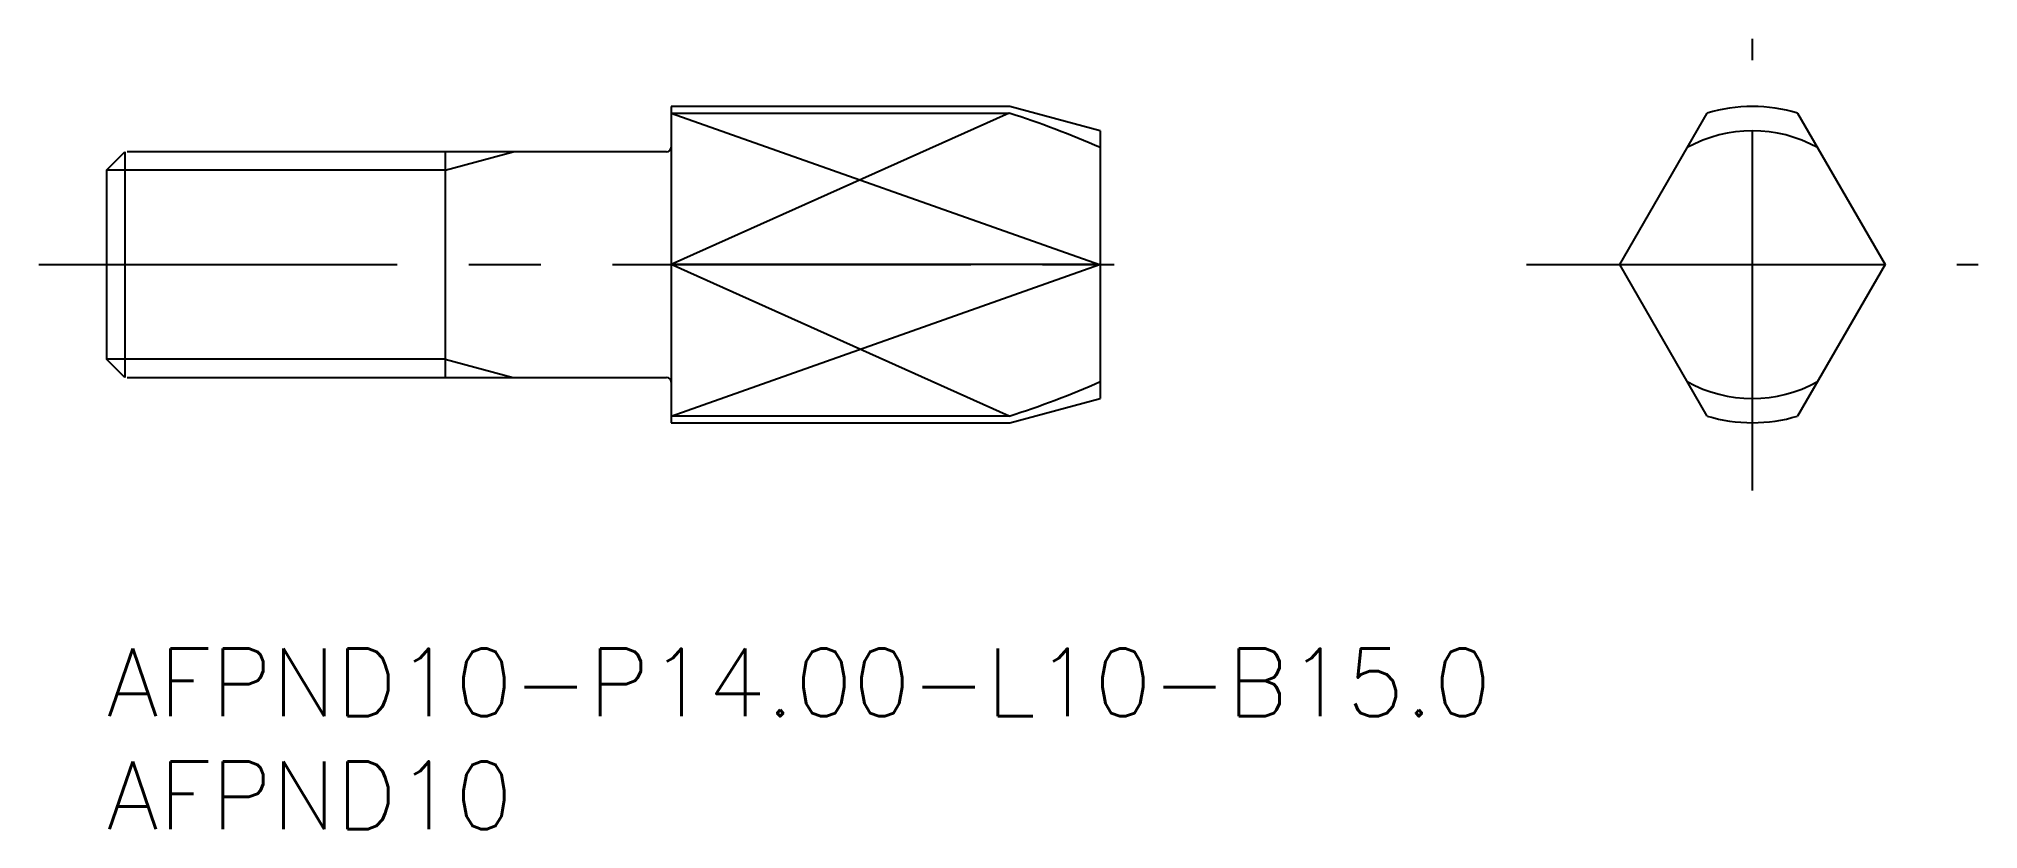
# Model space of a CAD drawing. Extents: x -3 to 82.9, y -8 to 27.
import ezdxf

# ---------------------------------------------------------------- set-up
doc = ezdxf.new("R2010")
doc.units = 0
doc.header["$LTSCALE"] = 0.5
doc.linetypes.add('CENTER', pattern=[50.8, 31.75, -6.35, 6.35, -6.35])
for name, color, linetype in [('MSM_CENTER', 1, 'CENTER'), ('MSM_CONTINUOUS', 7, 'CONTINUOUS'), ('MSM_NARROW', 5, 'CONTINUOUS'), ('MSM_PART_NUMBER', 7, 'CONTINUOUS')]:
    doc.layers.add(name, color=color, linetype=linetype)
doc.styles.get("Standard").update_dxf_attribs({"font": 'txt.shx', "height": 1, "bigfont": 'bigfont.shx'})

# ---------------------------------------------------------------- blocks, each defined once
blk = doc.blocks.new('*U12')
at = {"layer": 'MSM_PART_NUMBER'}
blk.add_text('AFPND10-P14.00-L10-B15.0', height=3, dxfattribs=at).set_placement((0, -3))
blk = doc.blocks.new('*U13')
at = {"layer": 'MSM_PART_NUMBER'}
blk.add_text('AFPND10', height=3, dxfattribs=at).set_placement((0, -8))

msp = doc.modelspace()

# ---------------------------------------------------------------- linework, layer by layer
at = {"layer": 'MSM_CENTER'}
for p, q in [((72.881, 7), (72.881, 27)), ((-3, 17), (47, 17)), ((62.881, 17), (82.881, 17))]:
    msp.add_line(p, q, dxfattribs=at)
at = {"layer": 'MSM_CONTINUOUS'}
for p, q in [((40, 24), (25, 24)), ((25, 24), (25, 10)), ((25, 23.708), (39.974, 23.708)), ((44, 22.928), (40, 24)), ((67.008, 17), (70.881, 23.708)), ((74.881, 23.708), (78.754, 17)), ((44, 22.928), (44, 11.072)), ((0, 21.188), (0.812, 22)), ((0.812, 22), (0.812, 12)), ((24.8, 22), (0.92, 22)), ((15, 22), (15, 12)), ((0, 21.188), (0, 12.812)), ((43.974, 17), (25, 17)), ((70.881, 10.292), (67.008, 17)), ((78.754, 17), (74.881, 10.292)), ((0.812, 12), (0, 12.812)), ((0.92, 12), (24.8, 12)), ((40, 10), (44, 11.072)), ((39.974, 10.292), (25, 10.292)), ((25, 10), (40, 10))]:
    msp.add_line(p, q, dxfattribs=at)
for centre, radius, start, end in [((27.375, -15.603), 41.28, 66.25052, 72.22967), ((72.881, 17), 7, 73.39845, 106.60155), ((72.881, 17), 5.928, 60.91186, 119.08814), ((24.8, 22.2), 0.2, 270, 0), ((24.8, 11.8), 0.2, 0, 90), ((27.375, 49.603), 41.28, 287.77033, 293.74948), ((72.881, 17), 5.928, 240.91186, 299.08814), ((72.881, 17), 7, 253.39845, 286.60155)]:
    msp.add_arc(centre, radius, start, end, dxfattribs=at)
at = {"layer": 'MSM_NARROW'}
for p, q in [((25, 23.708), (43.974, 17)), ((39.974, 23.708), (25, 17)), ((15, 21.188), (18, 22)), ((15, 21.188), (0, 21.188)), ((25, 10.292), (43.974, 17)), ((39.974, 10.292), (25, 17)), ((15, 12.812), (0, 12.812)), ((15, 12.812), (18, 12))]:
    msp.add_line(p, q, dxfattribs=at)

# ---------------------------------------------------------------- block references
at = {"layer": 'MSM_CONTINUOUS'}
for name in ['*U12', '*U13']:
    msp.add_blockref(name, (0, 0), dxfattribs=at)

doc.saveas('drawing.dxf')
